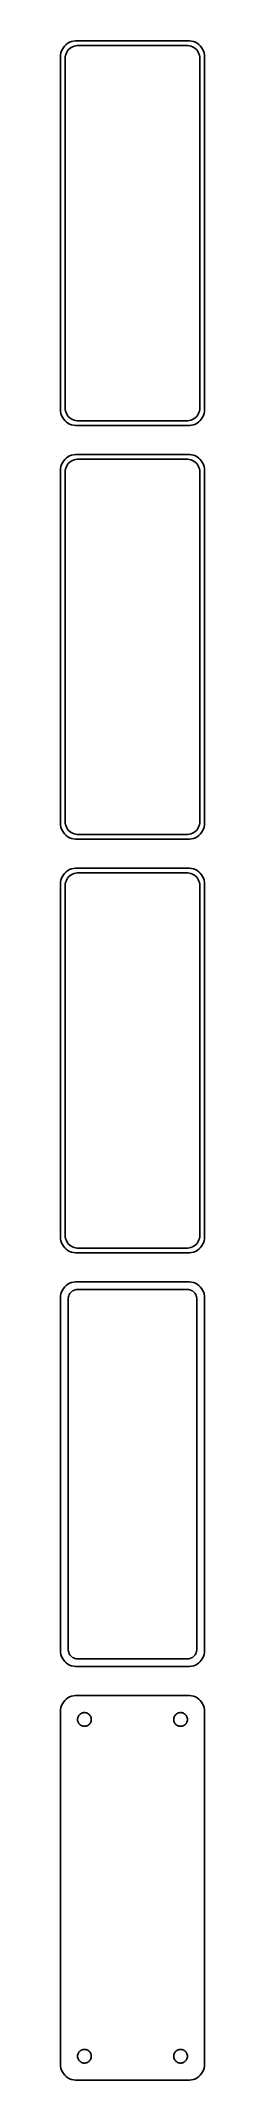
# Model space of a CAD drawing. Header units: metres. Extents: x -22 to 22, y 585 to 1221.
import ezdxf

# ---------------------------------------------------------------- set-up
doc = ezdxf.new("R2010")
doc.units = ezdxf.units.M

msp = doc.modelspace()

# ---------------------------------------------------------------- linework, layer by layer
for p, q in [((-22.4606, 1216.63), (-22.5, 1216)), ((-22.5, 1216), (-22.5, 1106)), ((-22.3429, 1217.24), (-22.4606, 1216.63)), ((-22.1489, 1217.84), (-22.3429, 1217.24)), ((-21.8815, 1218.41), (-22.1489, 1217.84)), ((-21.5451, 1218.94), (-21.8815, 1218.41)), ((-21.1448, 1219.42), (-21.5451, 1218.94)), ((-20.6871, 1219.85), (-21.1448, 1219.42)), ((-21, 1215.5), (-20.9684, 1216)), ((-21, 1106.5), (-21, 1215.5)), ((-20.9684, 1216), (-20.8743, 1216.49)), ((-20.8743, 1216.49), (-20.7191, 1216.97)), ((-20.7191, 1216.97), (-20.5052, 1217.43)), ((-20.1791, 1220.22), (-20.6871, 1219.85)), ((-20.5052, 1217.43), (-20.2361, 1217.85)), ((-20.2361, 1217.85), (-19.9159, 1218.24)), ((-19.6289, 1220.52), (-20.1791, 1220.22)), ((-19.9159, 1218.24), (-19.5497, 1218.58)), ((-19.0451, 1220.76), (-19.6289, 1220.52)), ((-19.5497, 1218.58), (-19.1433, 1218.88)), ((-19.1433, 1218.88), (-18.7031, 1219.12)), ((-18.4369, 1220.91), (-19.0451, 1220.76)), ((-18.7031, 1219.12), (-18.2361, 1219.3)), ((-17.8139, 1220.99), (-18.4369, 1220.91)), ((-18.2361, 1219.3), (-17.7495, 1219.43)), ((17.8139, 1220.99), (-17.8139, 1220.99)), ((-17.7495, 1219.43), (-17.2512, 1219.49)), ((-17.2512, 1219.49), (17.2512, 1219.49)), ((17.2512, 1219.49), (17.7495, 1219.43)), ((17.7495, 1219.43), (18.2361, 1219.3)), ((18.4369, 1220.91), (17.8139, 1220.99)), ((18.2361, 1219.3), (18.7031, 1219.12)), ((19.0451, 1220.76), (18.4369, 1220.91)), ((18.7031, 1219.12), (19.1433, 1218.88)), ((19.6289, 1220.52), (19.0451, 1220.76)), ((19.1433, 1218.88), (19.5497, 1218.58)), ((19.5497, 1218.58), (19.9159, 1218.24)), ((20.1791, 1220.22), (19.6289, 1220.52)), ((19.9159, 1218.24), (20.2361, 1217.85)), ((20.6871, 1219.85), (20.1791, 1220.22)), ((20.2361, 1217.85), (20.5052, 1217.43)), ((20.5052, 1217.43), (20.7191, 1216.97)), ((21.1448, 1219.42), (20.6871, 1219.85)), ((20.7191, 1216.97), (20.8743, 1216.49)), ((20.8743, 1216.49), (20.9684, 1216)), ((20.9684, 1216), (21, 1215.5)), ((21, 1215.5), (21, 1106.5)), ((21.5451, 1218.94), (21.1448, 1219.42)), ((21.8815, 1218.41), (21.5451, 1218.94)), ((22.1489, 1217.84), (21.8815, 1218.41)), ((22.3429, 1217.24), (22.1489, 1217.84)), ((22.4606, 1216.63), (22.3429, 1217.24)), ((22.5, 1216), (22.4606, 1216.63)), ((22.5, 1106), (22.5, 1216)), ((-22.5, 1106), (-22.4606, 1105.37)), ((-22.4606, 1105.37), (-22.3429, 1104.76)), ((-22.3429, 1104.76), (-22.1489, 1104.16)), ((-22.1489, 1104.16), (-21.8815, 1103.59)), ((-21.8815, 1103.59), (-21.5451, 1103.06)), ((-21.5451, 1103.06), (-21.1448, 1102.58)), ((-21.1448, 1102.58), (-20.6871, 1102.15)), ((-20.9684, 1106), (-21, 1106.5)), ((-20.8743, 1105.51), (-20.9684, 1106)), ((-20.7191, 1105.03), (-20.8743, 1105.51)), ((-20.5052, 1104.57), (-20.7191, 1105.03)), ((-20.6871, 1102.15), (-20.1791, 1101.78)), ((-20.2361, 1104.15), (-20.5052, 1104.57)), ((-19.9159, 1103.76), (-20.2361, 1104.15)), ((-20.1791, 1101.78), (-19.6289, 1101.48)), ((-19.5497, 1103.42), (-19.9159, 1103.76)), ((-19.6289, 1101.48), (-19.0451, 1101.24)), ((-19.1433, 1103.12), (-19.5497, 1103.42)), ((-18.7031, 1102.88), (-19.1433, 1103.12)), ((-19.0451, 1101.24), (-18.4369, 1101.09)), ((-18.2361, 1102.7), (-18.7031, 1102.88)), ((-18.4369, 1101.09), (-17.8139, 1101.01)), ((-17.7495, 1102.57), (-18.2361, 1102.7)), ((-17.8139, 1101.01), (17.8139, 1101.01)), ((-17.2512, 1102.51), (-17.7495, 1102.57)), ((17.2512, 1102.51), (-17.2512, 1102.51)), ((17.7495, 1102.57), (17.2512, 1102.51)), ((18.2361, 1102.7), (17.7495, 1102.57)), ((17.8139, 1101.01), (18.4369, 1101.09)), ((18.7031, 1102.88), (18.2361, 1102.7)), ((18.4369, 1101.09), (19.0451, 1101.24)), ((19.1433, 1103.12), (18.7031, 1102.88)), ((19.0451, 1101.24), (19.6289, 1101.48)), ((19.5497, 1103.42), (19.1433, 1103.12)), ((19.9159, 1103.76), (19.5497, 1103.42)), ((19.6289, 1101.48), (20.1791, 1101.78)), ((20.2361, 1104.15), (19.9159, 1103.76)), ((20.1791, 1101.78), (20.6871, 1102.15)), ((20.5052, 1104.57), (20.2361, 1104.15)), ((20.7191, 1105.03), (20.5052, 1104.57)), ((20.6871, 1102.15), (21.1448, 1102.58)), ((20.8743, 1105.51), (20.7191, 1105.03)), ((20.9684, 1106), (20.8743, 1105.51)), ((21, 1106.5), (20.9684, 1106)), ((21.1448, 1102.58), (21.5451, 1103.06)), ((21.5451, 1103.06), (21.8815, 1103.59)), ((21.8815, 1103.59), (22.1489, 1104.16)), ((22.1489, 1104.16), (22.3429, 1104.76)), ((22.3429, 1104.76), (22.4606, 1105.37)), ((22.4606, 1105.37), (22.5, 1106)), ((-22.4606, 1087.63), (-22.5, 1087)), ((-22.3429, 1088.24), (-22.4606, 1087.63)), ((-22.1489, 1088.84), (-22.3429, 1088.24)), ((-21.8815, 1089.41), (-22.1489, 1088.84)), ((-21.5451, 1089.94), (-21.8815, 1089.41)), ((-21.1448, 1090.42), (-21.5451, 1089.94)), ((-20.6871, 1090.85), (-21.1448, 1090.42)), ((-20.8743, 1087.49), (-20.7191, 1087.97)), ((-20.7191, 1087.97), (-20.5052, 1088.43)), ((-20.1791, 1091.22), (-20.6871, 1090.85)), ((-20.5052, 1088.43), (-20.2361, 1088.85)), ((-20.2361, 1088.85), (-19.9159, 1089.24)), ((-19.6289, 1091.52), (-20.1791, 1091.22)), ((-19.9159, 1089.24), (-19.5497, 1089.58)), ((-19.0451, 1091.76), (-19.6289, 1091.52)), ((-19.5497, 1089.58), (-19.1433, 1089.88)), ((-19.1433, 1089.88), (-18.7031, 1090.12)), ((-18.4369, 1091.91), (-19.0451, 1091.76)), ((-18.7031, 1090.12), (-18.2361, 1090.3)), ((-17.8139, 1091.99), (-18.4369, 1091.91)), ((-18.2361, 1090.3), (-17.7495, 1090.43)), ((17.8139, 1091.99), (-17.8139, 1091.99)), ((-17.7495, 1090.43), (-17.2512, 1090.49)), ((-17.2512, 1090.49), (17.2512, 1090.49)), ((17.2512, 1090.49), (17.7495, 1090.43)), ((17.7495, 1090.43), (18.2361, 1090.3)), ((18.4369, 1091.91), (17.8139, 1091.99)), ((18.2361, 1090.3), (18.7031, 1090.12)), ((19.0451, 1091.76), (18.4369, 1091.91)), ((18.7031, 1090.12), (19.1433, 1089.88)), ((19.6289, 1091.52), (19.0451, 1091.76)), ((19.1433, 1089.88), (19.5497, 1089.58)), ((19.5497, 1089.58), (19.9159, 1089.24)), ((20.1791, 1091.22), (19.6289, 1091.52)), ((19.9159, 1089.24), (20.2361, 1088.85)), ((20.6871, 1090.85), (20.1791, 1091.22)), ((20.2361, 1088.85), (20.5052, 1088.43)), ((20.5052, 1088.43), (20.7191, 1087.97)), ((21.1448, 1090.42), (20.6871, 1090.85)), ((20.7191, 1087.97), (20.8743, 1087.49)), ((21.5451, 1089.94), (21.1448, 1090.42)), ((21.8815, 1089.41), (21.5451, 1089.94)), ((22.1489, 1088.84), (21.8815, 1089.41)), ((22.3429, 1088.24), (22.1489, 1088.84)), ((22.4606, 1087.63), (22.3429, 1088.24)), ((22.5, 1087), (22.4606, 1087.63)), ((-22.5, 1087), (-22.5, 977)), ((-21, 1086.5), (-20.9684, 1087)), ((-21, 977.5), (-21, 1086.5)), ((-20.9684, 1087), (-20.8743, 1087.49)), ((20.8743, 1087.49), (20.9684, 1087)), ((20.9684, 1087), (21, 1086.5)), ((21, 1086.5), (21, 977.5)), ((22.5, 977), (22.5, 1087)), ((-22.5, 977), (-22.4606, 976.373)), ((-22.4606, 976.373), (-22.3429, 975.757)), ((-22.3429, 975.757), (-22.1489, 975.159)), ((-22.1489, 975.159), (-21.8815, 974.591)), ((-21.8815, 974.591), (-21.5451, 974.061)), ((-21.5451, 974.061), (-21.1448, 973.577)), ((-21.1448, 973.577), (-20.6871, 973.147)), ((-20.9684, 976.999), (-21, 977.5)), ((-20.8743, 976.505), (-20.9684, 976.999)), ((-20.7191, 976.028), (-20.8743, 976.505)), ((-20.5052, 975.573), (-20.7191, 976.028)), ((-20.6871, 973.147), (-20.1791, 972.778)), ((-20.2361, 975.149), (-20.5052, 975.573)), ((-19.9159, 974.762), (-20.2361, 975.149)), ((-19.5497, 974.418), (-19.9159, 974.762)), ((-19.1433, 974.123), (-19.5497, 974.418)), ((-18.7031, 973.881), (-19.1433, 974.123)), ((-18.2361, 973.696), (-18.7031, 973.881)), ((-17.7495, 973.571), (-18.2361, 973.696)), ((-17.2512, 973.508), (-17.7495, 973.571)), ((17.2512, 973.508), (-17.2512, 973.508)), ((17.7495, 973.571), (17.2512, 973.508)), ((18.2361, 973.696), (17.7495, 973.571)), ((18.7031, 973.881), (18.2361, 973.696)), ((19.1433, 974.123), (18.7031, 973.881)), ((19.5497, 974.418), (19.1433, 974.123)), ((19.9159, 974.762), (19.5497, 974.418)), ((20.2361, 975.149), (19.9159, 974.762)), ((20.1791, 972.778), (20.6871, 973.147)), ((20.5052, 975.573), (20.2361, 975.149)), ((20.7191, 976.028), (20.5052, 975.573)), ((20.6871, 973.147), (21.1448, 973.577)), ((20.8743, 976.505), (20.7191, 976.028)), ((20.9684, 976.999), (20.8743, 976.505)), ((21, 977.5), (20.9684, 976.999)), ((21.1448, 973.577), (21.5451, 974.061)), ((21.5451, 974.061), (21.8815, 974.591)), ((21.8815, 974.591), (22.1489, 975.159)), ((22.1489, 975.159), (22.3429, 975.757)), ((22.3429, 975.757), (22.4606, 976.373)), ((22.4606, 976.373), (22.5, 977)), ((-20.1791, 972.778), (-19.6289, 972.476)), ((-19.6289, 972.476), (-19.0451, 972.245)), ((-19.0451, 972.245), (-18.4369, 972.089)), ((-18.4369, 972.089), (-17.8139, 972.01)), ((-17.8139, 972.01), (17.8139, 972.01)), ((17.8139, 972.01), (18.4369, 972.089)), ((18.4369, 972.089), (19.0451, 972.245)), ((19.0451, 972.245), (19.6289, 972.476)), ((19.6289, 972.476), (20.1791, 972.778)), ((-21.8815, 960.409), (-22.1489, 959.841)), ((-21.5451, 960.939), (-21.8815, 960.409)), ((-21.1448, 961.423), (-21.5451, 960.939)), ((-20.6871, 961.853), (-21.1448, 961.423)), ((-20.1791, 962.222), (-20.6871, 961.853)), ((-19.6289, 962.524), (-20.1791, 962.222)), ((-19.9159, 960.238), (-19.5497, 960.582)), ((-19.0451, 962.755), (-19.6289, 962.524)), ((-19.5497, 960.582), (-19.1433, 960.877)), ((-19.1433, 960.877), (-18.7031, 961.119)), ((-18.4369, 962.911), (-19.0451, 962.755)), ((-18.7031, 961.119), (-18.2361, 961.304)), ((-17.8139, 962.99), (-18.4369, 962.911)), ((-18.2361, 961.304), (-17.7495, 961.429)), ((17.8139, 962.99), (-17.8139, 962.99)), ((-17.7495, 961.429), (-17.2512, 961.492)), ((-17.2512, 961.492), (17.2512, 961.492)), ((17.2512, 961.492), (17.7495, 961.429)), ((17.7495, 961.429), (18.2361, 961.304)), ((18.4369, 962.911), (17.8139, 962.99)), ((18.2361, 961.304), (18.7031, 961.119)), ((19.0451, 962.755), (18.4369, 962.911)), ((18.7031, 961.119), (19.1433, 960.877)), ((19.6289, 962.524), (19.0451, 962.755)), ((19.1433, 960.877), (19.5497, 960.582)), ((19.5497, 960.582), (19.9159, 960.238)), ((20.1791, 962.222), (19.6289, 962.524)), ((20.6871, 961.853), (20.1791, 962.222)), ((21.1448, 961.423), (20.6871, 961.853)), ((21.5451, 960.939), (21.1448, 961.423)), ((21.8815, 960.409), (21.5451, 960.939)), ((22.1489, 959.841), (21.8815, 960.409)), ((-22.4606, 958.627), (-22.5, 958)), ((-22.5, 958), (-22.5, 848)), ((-22.3429, 959.243), (-22.4606, 958.627)), ((-22.1489, 959.841), (-22.3429, 959.243)), ((-21, 957.5), (-20.9684, 958.001)), ((-21, 848.5), (-21, 957.5)), ((-20.9684, 958.001), (-20.8743, 958.495)), ((-20.8743, 958.495), (-20.7191, 958.972)), ((-20.7191, 958.972), (-20.5052, 959.427)), ((-20.5052, 959.427), (-20.2361, 959.851)), ((-20.2361, 959.851), (-19.9159, 960.238)), ((19.9159, 960.238), (20.2361, 959.851)), ((20.2361, 959.851), (20.5052, 959.427)), ((20.5052, 959.427), (20.7191, 958.972)), ((20.7191, 958.972), (20.8743, 958.495)), ((20.8743, 958.495), (20.9684, 958.001)), ((20.9684, 958.001), (21, 957.5)), ((21, 957.5), (21, 848.5)), ((22.3429, 959.243), (22.1489, 959.841)), ((22.4606, 958.627), (22.3429, 959.243)), ((22.5, 958), (22.4606, 958.627)), ((22.5, 848), (22.5, 958)), ((-22.5, 848), (-22.4606, 847.373)), ((-22.4606, 847.373), (-22.3429, 846.757)), ((-22.3429, 846.757), (-22.1489, 846.159)), ((-22.1489, 846.159), (-21.8815, 845.591)), ((-20.9684, 847.999), (-21, 848.5)), ((-20.8743, 847.505), (-20.9684, 847.999)), ((-20.7191, 847.028), (-20.8743, 847.505)), ((-20.5052, 846.573), (-20.7191, 847.028)), ((-20.2361, 846.149), (-20.5052, 846.573)), ((-19.9159, 845.762), (-20.2361, 846.149)), ((20.2361, 846.149), (19.9159, 845.762)), ((20.5052, 846.573), (20.2361, 846.149)), ((20.7191, 847.028), (20.5052, 846.573)), ((20.8743, 847.505), (20.7191, 847.028)), ((20.9684, 847.999), (20.8743, 847.505)), ((21, 848.5), (20.9684, 847.999)), ((21.8815, 845.591), (22.1489, 846.159)), ((22.1489, 846.159), (22.3429, 846.757)), ((22.3429, 846.757), (22.4606, 847.373)), ((22.4606, 847.373), (22.5, 848)), ((-21.8815, 845.591), (-21.5451, 845.061)), ((-21.5451, 845.061), (-21.1448, 844.577)), ((-21.1448, 844.577), (-20.6871, 844.147)), ((-20.6871, 844.147), (-20.1791, 843.778)), ((-20.1791, 843.778), (-19.6289, 843.476)), ((-19.5497, 845.418), (-19.9159, 845.762)), ((-19.6289, 843.476), (-19.0451, 843.245)), ((-19.1433, 845.123), (-19.5497, 845.418)), ((-18.7031, 844.881), (-19.1433, 845.123)), ((-19.0451, 843.245), (-18.4369, 843.089)), ((-18.2361, 844.696), (-18.7031, 844.881)), ((-18.4369, 843.089), (-17.8139, 843.01)), ((-17.7495, 844.571), (-18.2361, 844.696)), ((-17.8139, 843.01), (17.8139, 843.01)), ((-17.2512, 844.508), (-17.7495, 844.571)), ((17.2512, 844.508), (-17.2512, 844.508)), ((17.7495, 844.571), (17.2512, 844.508)), ((18.2361, 844.696), (17.7495, 844.571)), ((17.8139, 843.01), (18.4369, 843.089)), ((18.7031, 844.881), (18.2361, 844.696)), ((18.4369, 843.089), (19.0451, 843.245)), ((19.1433, 845.123), (18.7031, 844.881)), ((19.0451, 843.245), (19.6289, 843.476)), ((19.5497, 845.418), (19.1433, 845.123)), ((19.9159, 845.762), (19.5497, 845.418)), ((19.6289, 843.476), (20.1791, 843.778)), ((20.1791, 843.778), (20.6871, 844.147)), ((20.6871, 844.147), (21.1448, 844.577)), ((21.1448, 844.577), (21.5451, 845.061)), ((21.5451, 845.061), (21.8815, 845.591)), ((-20.1791, 833.222), (-20.6871, 832.853)), ((-19.6289, 833.524), (-20.1791, 833.222)), ((-19.0451, 833.755), (-19.6289, 833.524)), ((-18.4369, 833.911), (-19.0451, 833.755)), ((-17.8139, 833.99), (-18.4369, 833.911)), ((17.8139, 833.99), (-17.8139, 833.99)), ((18.4369, 833.911), (17.8139, 833.99)), ((19.0451, 833.755), (18.4369, 833.911)), ((19.6289, 833.524), (19.0451, 833.755)), ((20.1791, 833.222), (19.6289, 833.524)), ((20.6871, 832.853), (20.1791, 833.222)), ((-22.4606, 829.627), (-22.5, 829)), ((-22.5, 829), (-22.5, 719)), ((-22.3429, 830.243), (-22.4606, 829.627)), ((-22.1489, 830.841), (-22.3429, 830.243)), ((-21.8815, 831.409), (-22.1489, 830.841)), ((-21.5451, 831.939), (-21.8815, 831.409)), ((-21.1448, 832.423), (-21.5451, 831.939)), ((-20.6871, 832.853), (-21.1448, 832.423)), ((-20.1129, 828.5), (-20.0884, 828.89)), ((-20.1129, 719.5), (-20.1129, 828.5)), ((-20.0884, 828.89), (-20.0151, 829.274)), ((-20.0151, 829.274), (-19.8943, 829.646)), ((-19.8943, 829.646), (-19.7279, 830)), ((-19.7279, 830), (-19.5184, 830.33)), ((-19.5184, 830.33), (-19.2692, 830.631)), ((-19.2692, 830.631), (-18.9842, 830.899)), ((-18.9842, 830.899), (-18.668, 831.128)), ((-18.668, 831.128), (-18.3254, 831.317)), ((-18.3254, 831.317), (-17.9619, 831.461)), ((-17.9619, 831.461), (-17.5833, 831.558)), ((-17.5833, 831.558), (-17.1954, 831.607)), ((-17.1954, 831.607), (17.1954, 831.607)), ((17.1954, 831.607), (17.5833, 831.558)), ((17.5833, 831.558), (17.9619, 831.461)), ((17.9619, 831.461), (18.3254, 831.317)), ((18.3254, 831.317), (18.668, 831.128)), ((18.668, 831.128), (18.9842, 830.899)), ((18.9842, 830.899), (19.2692, 830.631)), ((19.2692, 830.631), (19.5184, 830.33)), ((19.5184, 830.33), (19.7279, 830)), ((19.7279, 830), (19.8943, 829.646)), ((19.8943, 829.646), (20.0151, 829.274)), ((20.0151, 829.274), (20.0884, 828.89)), ((20.0884, 828.89), (20.1129, 828.5)), ((20.1129, 828.5), (20.1129, 719.5)), ((21.1448, 832.423), (20.6871, 832.853)), ((21.5451, 831.939), (21.1448, 832.423)), ((21.8815, 831.409), (21.5451, 831.939)), ((22.1489, 830.841), (21.8815, 831.409)), ((22.3429, 830.243), (22.1489, 830.841)), ((22.4606, 829.627), (22.3429, 830.243)), ((22.5, 829), (22.4606, 829.627)), ((22.5, 719), (22.5, 829)), ((-22.5, 719), (-22.4606, 718.373)), ((-20.0884, 719.11), (-20.1129, 719.5)), ((-20.0151, 718.726), (-20.0884, 719.11)), ((-19.8943, 718.354), (-20.0151, 718.726)), ((20.0151, 718.726), (19.8943, 718.354)), ((20.0884, 719.11), (20.0151, 718.726)), ((20.1129, 719.5), (20.0884, 719.11)), ((22.4606, 718.373), (22.5, 719)), ((-22.4606, 718.373), (-22.3429, 717.757)), ((-22.3429, 717.757), (-22.1489, 717.159)), ((-22.1489, 717.159), (-21.8815, 716.591)), ((-21.8815, 716.591), (-21.5451, 716.061)), ((-21.5451, 716.061), (-21.1448, 715.577)), ((-21.1448, 715.577), (-20.6871, 715.147)), ((-20.6871, 715.147), (-20.1791, 714.778)), ((-20.1791, 714.778), (-19.6289, 714.476)), ((-19.7279, 718), (-19.8943, 718.354)), ((-19.5184, 717.67), (-19.7279, 718)), ((-19.6289, 714.476), (-19.0451, 714.245)), ((-19.2692, 717.369), (-19.5184, 717.67)), ((-18.9842, 717.101), (-19.2692, 717.369)), ((-19.0451, 714.245), (-18.4369, 714.089)), ((-18.668, 716.872), (-18.9842, 717.101)), ((-18.3254, 716.683), (-18.668, 716.872)), ((-18.4369, 714.089), (-17.8139, 714.01)), ((-17.9619, 716.539), (-18.3254, 716.683)), ((-17.5833, 716.442), (-17.9619, 716.539)), ((-17.8139, 714.01), (17.8139, 714.01)), ((-17.1954, 716.393), (-17.5833, 716.442)), ((17.1954, 716.393), (-17.1954, 716.393)), ((17.5833, 716.442), (17.1954, 716.393)), ((17.9619, 716.539), (17.5833, 716.442)), ((17.8139, 714.01), (18.4369, 714.089)), ((18.3254, 716.683), (17.9619, 716.539)), ((18.668, 716.872), (18.3254, 716.683)), ((18.4369, 714.089), (19.0451, 714.245)), ((18.9842, 717.101), (18.668, 716.872)), ((19.2692, 717.369), (18.9842, 717.101)), ((19.0451, 714.245), (19.6289, 714.476)), ((19.5184, 717.67), (19.2692, 717.369)), ((19.7279, 718), (19.5184, 717.67)), ((19.6289, 714.476), (20.1791, 714.778)), ((19.8943, 718.354), (19.7279, 718)), ((20.1791, 714.778), (20.6871, 715.147)), ((20.6871, 715.147), (21.1448, 715.577)), ((21.1448, 715.577), (21.5451, 716.061)), ((21.5451, 716.061), (21.8815, 716.591)), ((21.8815, 716.591), (22.1489, 717.159)), ((22.1489, 717.159), (22.3429, 717.757)), ((22.3429, 717.757), (22.4606, 718.373)), ((-22.4606, 700.627), (-22.5, 700)), ((-22.5, 700), (-22.5, 590)), ((-22.3429, 701.243), (-22.4606, 700.627)), ((-22.1489, 701.841), (-22.3429, 701.243)), ((-21.8815, 702.409), (-22.1489, 701.841)), ((-21.5451, 702.939), (-21.8815, 702.409)), ((-21.1448, 703.423), (-21.5451, 702.939)), ((-20.6871, 703.853), (-21.1448, 703.423)), ((-20.1791, 704.222), (-20.6871, 703.853)), ((-19.6289, 704.524), (-20.1791, 704.222)), ((-19.0451, 704.755), (-19.6289, 704.524)), ((-18.4369, 704.911), (-19.0451, 704.755)), ((-17.8139, 704.99), (-18.4369, 704.911)), ((17.8139, 704.99), (-17.8139, 704.99)), ((-15.6598, 699.531), (-15.4001, 699.597)), ((-15.4001, 699.597), (-15.1341, 699.631)), ((-15.1341, 699.631), (-14.8659, 699.631)), ((-14.8659, 699.631), (-14.5999, 699.597)), ((-14.5999, 699.597), (-14.3401, 699.531)), ((14.3401, 699.531), (14.5999, 699.597)), ((14.5999, 699.597), (14.8659, 699.631)), ((14.8659, 699.631), (15.1341, 699.631)), ((15.1341, 699.631), (15.4001, 699.597)), ((15.4001, 699.597), (15.6598, 699.531)), ((18.4369, 704.911), (17.8139, 704.99)), ((19.0451, 704.755), (18.4369, 704.911)), ((19.6289, 704.524), (19.0451, 704.755)), ((20.1791, 704.222), (19.6289, 704.524)), ((20.6871, 703.853), (20.1791, 704.222)), ((21.1448, 703.423), (20.6871, 703.853)), ((21.5451, 702.939), (21.1448, 703.423)), ((21.8815, 702.409), (21.5451, 702.939)), ((22.1489, 701.841), (21.8815, 702.409)), ((22.3429, 701.243), (22.1489, 701.841)), ((22.4606, 700.627), (22.3429, 701.243)), ((22.5, 700), (22.4606, 700.627)), ((22.5, 590), (22.5, 700)), ((-17.1353, 697.5), (-17.1185, 697.768)), ((-17.1185, 697.232), (-17.1353, 697.5)), ((-17.1185, 697.768), (-17.0682, 698.031)), ((-17.0682, 696.969), (-17.1185, 697.232)), ((-17.0682, 698.031), (-16.9853, 698.286)), ((-16.9853, 696.714), (-17.0682, 696.969)), ((-16.9853, 698.286), (-16.8712, 698.529)), ((-16.8712, 696.471), (-16.9853, 696.714)), ((-16.8712, 698.529), (-16.7275, 698.755)), ((-16.7275, 696.245), (-16.8712, 696.471)), ((-16.7275, 698.755), (-16.5565, 698.962)), ((-16.5565, 696.038), (-16.7275, 696.245)), ((-16.5565, 698.962), (-16.3611, 699.145)), ((-16.3611, 695.855), (-16.5565, 696.038)), ((-16.3611, 699.145), (-16.1441, 699.303)), ((-16.1441, 695.697), (-16.3611, 695.855)), ((-16.1441, 699.303), (-15.9091, 699.432)), ((-15.9091, 695.568), (-16.1441, 695.697)), ((-15.9091, 699.432), (-15.6598, 699.531)), ((-15.6598, 695.469), (-15.9091, 695.568)), ((-15.4001, 695.403), (-15.6598, 695.469)), ((-15.1341, 695.369), (-15.4001, 695.403)), ((-14.8659, 695.369), (-15.1341, 695.369)), ((-14.5999, 695.403), (-14.8659, 695.369)), ((-14.3401, 695.469), (-14.5999, 695.403)), ((-14.3401, 699.531), (-14.0908, 699.432)), ((-14.0908, 695.568), (-14.3401, 695.469)), ((-14.0908, 699.432), (-13.8559, 699.303)), ((-13.8559, 695.697), (-14.0908, 695.568)), ((-13.8559, 699.303), (-13.6389, 699.145)), ((-13.6389, 695.855), (-13.8559, 695.697)), ((-13.6389, 699.145), (-13.4434, 698.962)), ((-13.4434, 696.038), (-13.6389, 695.855)), ((-13.4434, 698.962), (-13.2725, 698.755)), ((-13.2725, 696.245), (-13.4434, 696.038)), ((-13.2725, 698.755), (-13.1288, 698.529)), ((-13.1288, 696.471), (-13.2725, 696.245)), ((-13.1288, 698.529), (-13.0146, 698.286)), ((-13.0146, 696.714), (-13.1288, 696.471)), ((-13.0146, 698.286), (-12.9318, 698.031)), ((-12.9318, 696.969), (-13.0146, 696.714)), ((-12.9318, 698.031), (-12.8815, 697.768)), ((-12.8815, 697.232), (-12.9318, 696.969)), ((-12.8815, 697.768), (-12.8647, 697.5)), ((-12.8647, 697.5), (-12.8815, 697.232)), ((12.8647, 697.5), (12.8815, 697.768)), ((12.8815, 697.232), (12.8647, 697.5)), ((12.8815, 697.768), (12.9318, 698.031)), ((12.9318, 696.969), (12.8815, 697.232)), ((12.9318, 698.031), (13.0146, 698.286)), ((13.0146, 696.714), (12.9318, 696.969)), ((13.0146, 698.286), (13.1288, 698.529)), ((13.1288, 696.471), (13.0146, 696.714)), ((13.1288, 698.529), (13.2725, 698.755)), ((13.2725, 696.245), (13.1288, 696.471)), ((13.2725, 698.755), (13.4434, 698.962)), ((13.4434, 696.038), (13.2725, 696.245)), ((13.4434, 698.962), (13.6389, 699.145)), ((13.6389, 695.855), (13.4434, 696.038)), ((13.6389, 699.145), (13.8559, 699.303)), ((13.8559, 695.697), (13.6389, 695.855)), ((13.8559, 699.303), (14.0908, 699.432)), ((14.0908, 695.568), (13.8559, 695.697)), ((14.0908, 699.432), (14.3401, 699.531)), ((14.3401, 695.469), (14.0908, 695.568)), ((14.5999, 695.403), (14.3401, 695.469)), ((14.8659, 695.369), (14.5999, 695.403)), ((15.1341, 695.369), (14.8659, 695.369)), ((15.4001, 695.403), (15.1341, 695.369)), ((15.6598, 695.469), (15.4001, 695.403)), ((15.6598, 699.531), (15.9091, 699.432)), ((15.9091, 695.568), (15.6598, 695.469)), ((15.9091, 699.432), (16.1441, 699.303)), ((16.1441, 695.697), (15.9091, 695.568)), ((16.1441, 699.303), (16.3611, 699.145)), ((16.3611, 695.855), (16.1441, 695.697)), ((16.3611, 699.145), (16.5565, 698.962)), ((16.5565, 696.038), (16.3611, 695.855)), ((16.5565, 698.962), (16.7275, 698.755)), ((16.7275, 696.245), (16.5565, 696.038)), ((16.7275, 698.755), (16.8712, 698.529)), ((16.8712, 696.471), (16.7275, 696.245)), ((16.8712, 698.529), (16.9853, 698.286)), ((16.9853, 696.714), (16.8712, 696.471)), ((16.9853, 698.286), (17.0682, 698.031)), ((17.0682, 696.969), (16.9853, 696.714)), ((17.0682, 698.031), (17.1185, 697.768)), ((17.1185, 697.232), (17.0682, 696.969)), ((17.1185, 697.768), (17.1353, 697.5)), ((17.1353, 697.5), (17.1185, 697.232)), ((-17.1353, 592.5), (-17.1185, 592.768)), ((-17.1185, 592.232), (-17.1353, 592.5)), ((-17.1185, 592.768), (-17.0682, 593.031)), ((-17.0682, 591.969), (-17.1185, 592.232)), ((-17.0682, 593.031), (-16.9853, 593.286)), ((-16.9853, 591.714), (-17.0682, 591.969)), ((-16.9853, 593.286), (-16.8712, 593.529)), ((-16.8712, 591.471), (-16.9853, 591.714)), ((-16.8712, 593.529), (-16.7275, 593.755)), ((-16.7275, 591.245), (-16.8712, 591.471)), ((-16.7275, 593.755), (-16.5565, 593.962)), ((-16.5565, 593.962), (-16.3611, 594.145)), ((-16.3611, 594.145), (-16.1441, 594.303)), ((-16.1441, 594.303), (-15.9091, 594.432)), ((-15.9091, 594.432), (-15.6598, 594.531)), ((-15.6598, 594.531), (-15.4001, 594.597)), ((-15.4001, 594.597), (-15.1341, 594.631)), ((-15.1341, 594.631), (-14.8659, 594.631)), ((-14.8659, 594.631), (-14.5999, 594.597)), ((-14.5999, 594.597), (-14.3401, 594.531)), ((-14.3401, 594.531), (-14.0908, 594.432)), ((-14.0908, 594.432), (-13.8559, 594.303)), ((-13.8559, 594.303), (-13.6389, 594.145)), ((-13.6389, 594.145), (-13.4434, 593.962)), ((-13.4434, 593.962), (-13.2725, 593.755)), ((-13.2725, 593.755), (-13.1288, 593.529)), ((-13.1288, 591.471), (-13.2725, 591.245)), ((-13.1288, 593.529), (-13.0146, 593.286)), ((-13.0146, 591.714), (-13.1288, 591.471)), ((-13.0146, 593.286), (-12.9318, 593.031)), ((-12.9318, 591.969), (-13.0146, 591.714)), ((-12.9318, 593.031), (-12.8815, 592.768)), ((-12.8815, 592.232), (-12.9318, 591.969)), ((-12.8815, 592.768), (-12.8647, 592.5)), ((-12.8647, 592.5), (-12.8815, 592.232)), ((12.8647, 592.5), (12.8815, 592.768)), ((12.8815, 592.232), (12.8647, 592.5)), ((12.8815, 592.768), (12.9318, 593.031)), ((12.9318, 591.969), (12.8815, 592.232)), ((12.9318, 593.031), (13.0146, 593.286)), ((13.0146, 591.714), (12.9318, 591.969)), ((13.0146, 593.286), (13.1288, 593.529)), ((13.1288, 591.471), (13.0146, 591.714)), ((13.1288, 593.529), (13.2725, 593.755)), ((13.2725, 591.245), (13.1288, 591.471)), ((13.2725, 593.755), (13.4434, 593.962)), ((13.4434, 593.962), (13.6389, 594.145)), ((13.6389, 594.145), (13.8559, 594.303)), ((13.8559, 594.303), (14.0908, 594.432)), ((14.0908, 594.432), (14.3401, 594.531)), ((14.3401, 594.531), (14.5999, 594.597)), ((14.5999, 594.597), (14.8659, 594.631)), ((14.8659, 594.631), (15.1341, 594.631)), ((15.1341, 594.631), (15.4001, 594.597)), ((15.4001, 594.597), (15.6598, 594.531)), ((15.6598, 594.531), (15.9091, 594.432)), ((15.9091, 594.432), (16.1441, 594.303)), ((16.1441, 594.303), (16.3611, 594.145)), ((16.3611, 594.145), (16.5565, 593.962)), ((16.5565, 593.962), (16.7275, 593.755)), ((16.7275, 593.755), (16.8712, 593.529)), ((16.8712, 591.471), (16.7275, 591.245)), ((16.8712, 593.529), (16.9853, 593.286)), ((16.9853, 591.714), (16.8712, 591.471)), ((16.9853, 593.286), (17.0682, 593.031)), ((17.0682, 591.969), (16.9853, 591.714)), ((17.0682, 593.031), (17.1185, 592.768)), ((17.1185, 592.232), (17.0682, 591.969)), ((17.1185, 592.768), (17.1353, 592.5)), ((17.1353, 592.5), (17.1185, 592.232)), ((-22.5, 590), (-22.4606, 589.373)), ((-22.4606, 589.373), (-22.3429, 588.757)), ((-22.3429, 588.757), (-22.1489, 588.159)), ((-22.1489, 588.159), (-21.8815, 587.591)), ((-21.8815, 587.591), (-21.5451, 587.061)), ((-21.5451, 587.061), (-21.1448, 586.577)), ((-21.1448, 586.577), (-20.6871, 586.147)), ((-20.6871, 586.147), (-20.1791, 585.778)), ((-20.1791, 585.778), (-19.6289, 585.476)), ((-19.6289, 585.476), (-19.0451, 585.245)), ((-19.0451, 585.245), (-18.4369, 585.089)), ((-16.5565, 591.038), (-16.7275, 591.245)), ((-16.3611, 590.855), (-16.5565, 591.038)), ((-16.1441, 590.697), (-16.3611, 590.855)), ((-15.9091, 590.568), (-16.1441, 590.697)), ((-15.6598, 590.469), (-15.9091, 590.568)), ((-15.4001, 590.403), (-15.6598, 590.469)), ((-15.1341, 590.369), (-15.4001, 590.403)), ((-14.8659, 590.369), (-15.1341, 590.369)), ((-14.5999, 590.403), (-14.8659, 590.369)), ((-14.3401, 590.469), (-14.5999, 590.403)), ((-14.0908, 590.568), (-14.3401, 590.469)), ((-13.8559, 590.697), (-14.0908, 590.568)), ((-13.6389, 590.855), (-13.8559, 590.697)), ((-13.4434, 591.038), (-13.6389, 590.855)), ((-13.2725, 591.245), (-13.4434, 591.038)), ((13.4434, 591.038), (13.2725, 591.245)), ((13.6389, 590.855), (13.4434, 591.038)), ((13.8559, 590.697), (13.6389, 590.855)), ((14.0908, 590.568), (13.8559, 590.697)), ((14.3401, 590.469), (14.0908, 590.568)), ((14.5999, 590.403), (14.3401, 590.469)), ((14.8659, 590.369), (14.5999, 590.403)), ((15.1341, 590.369), (14.8659, 590.369)), ((15.4001, 590.403), (15.1341, 590.369)), ((15.6598, 590.469), (15.4001, 590.403)), ((15.9091, 590.568), (15.6598, 590.469)), ((16.1441, 590.697), (15.9091, 590.568)), ((16.3611, 590.855), (16.1441, 590.697)), ((16.5565, 591.038), (16.3611, 590.855)), ((16.7275, 591.245), (16.5565, 591.038)), ((18.4369, 585.089), (19.0451, 585.245)), ((19.0451, 585.245), (19.6289, 585.476)), ((19.6289, 585.476), (20.1791, 585.778)), ((20.1791, 585.778), (20.6871, 586.147)), ((20.6871, 586.147), (21.1448, 586.577)), ((21.1448, 586.577), (21.5451, 587.061)), ((21.5451, 587.061), (21.8815, 587.591)), ((21.8815, 587.591), (22.1489, 588.159)), ((22.1489, 588.159), (22.3429, 588.757)), ((22.3429, 588.757), (22.4606, 589.373)), ((22.4606, 589.373), (22.5, 590)), ((-18.4369, 585.089), (-17.8139, 585.01)), ((-17.8139, 585.01), (17.8139, 585.01)), ((17.8139, 585.01), (18.4369, 585.089))]:
    msp.add_line(p, q)

doc.saveas('drawing.dxf')
